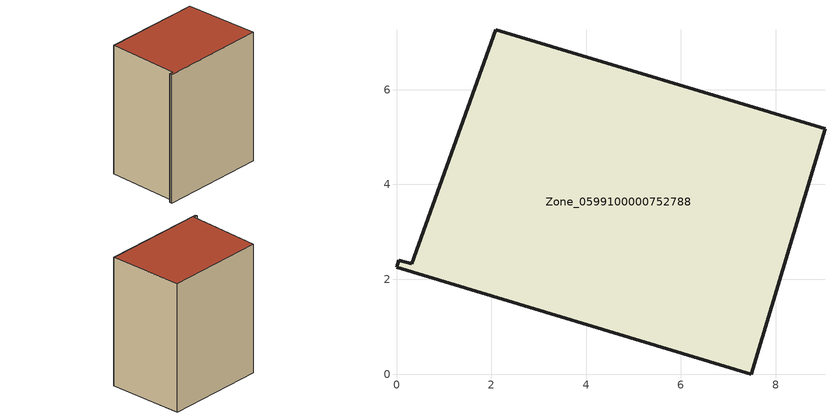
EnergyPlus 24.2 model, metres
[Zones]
Zone_0599100000752788
 floor ground (C_G): 0.05,2.4 0.32,2.32 2.09,7.26 9.04,5.17 7.48,0 0,2.25 z3.62
 wall outside (C_F): 0,2.25 7.48,0 9.04,5.17 2.09,7.26 0.32,2.32 0.05,2.4 0,2.25 z3.62:12.82
 roof outside (C_R): 0.32,2.32 0.05,2.4 0,2.25 7.48,0 9.04,5.17 2.09,7.26 z12.82
[BUILDING]
Pand.0599100000752788: North Axis=0; Terrain=City; Loads Convergence Tolerance Value=0.04; Temperature Convergence Tolerance Value=0.4; Solar Distribution=FullExterior; Maximum Number of Warmup Days=25; Minimum Number of Warmup Days=1
[Site:Location]
Rotterdam.The.Hague.AP_ZH_NLD Design_Conditions: Latitude=51.96; Longitude=4.45; Time Zone=1; Elevation=-4.5
[SITE:GROUNDTEMPERATURE:BUILDINGSURFACE]
18, 18, 18, 18, 18, 18, 18, 18, 18, 18, 18, 18
[MATERIAL] Thermal Absorptance=0.9; Solar Absorptance=0.7; Visible Absorptance=0.7
Name | Roughness | Thickness | Conductivity | Density | Specific Heat
G.TI.2006-2014 | MediumSmooth | 0.15 | 0.06 | 540 | 1210
F.TI.2006-2014 | Rough | 0.3 | 0.12 | 1920 | 840
R.TI.2006-2014 | MediumRough | 0.2 | 0.08 | 1500 | 1000
[CONSTRUCTION]
C_G: G.TI.2006-2014
C_F: F.TI.2006-2014
C_R: R.TI.2006-2014
[ZONE]
Zone_0599100000752788: Type=1; Multiplier=1; Ceiling Height=Autocalculate; Volume=Autocalculate; Floor Area=autocalculate; Part of Total Floor Area=Yes
[ZONEINFILTRATION:DESIGNFLOWRATE]
Infil_Zone_0599100000752788: Zone or ZoneList or Space or SpaceList=Zone_0599100000752788; Schedule=AlwaysOn; Design Flow Rate Calculation Method=Flow/Area; Flow Rate per Floor Area=0.0015; Constant Term Coefficient=1; Temperature Term Coefficient=0; Velocity Term Coefficient=0; Velocity Squared Term Coefficient=0
[HVACTEMPLATE:ZONE:IDEALLOADSAIRSYSTEM]
Zone_0599100000752788: Maximum Heating Supply Air Temperature=50; Minimum Cooling Supply Air Temperature=13; Maximum Heating Supply Air Humidity Ratio=0.0156; Minimum Cooling Supply Air Humidity Ratio=0.0077; Heating Limit=NoLimit; Cooling Limit=NoLimit; Dehumidification Control Type=ConstantSensibleHeatRatio; Cooling Sensible Heat Ratio=0.7; Dehumidification Setpoint=60; Humidification Control Type=None; Humidification Setpoint=30; Outdoor Air Method=None; Outdoor Air Flow Rate per Person=0.00944; Outdoor Air Flow Rate per Zone Floor Area=0; Outdoor Air Flow Rate per Zone=0; Demand Controlled Ventilation Type=None; Outdoor Air Economizer Type=NoEconomizer; Heat Recovery Type=None; Sensible Heat Recovery Effectiveness=0.7; Latent Heat Recovery Effectiveness=0.65
[ZONECONTROL:THERMOSTAT]
ThermostatControl_Zone_0599100000752788: Zone or ZoneList=Zone_0599100000752788; Control Type Schedule=DualSetpointControlType; Control 1=Thermostat_Zone_0599100000752788; Temperature Difference Between Cutout And Setpoint=0
[THERMOSTATSETPOINT:DUALSETPOINT]
Thermostat_Zone_0599100000752788: Heating Setpoint Temperature Schedule=HeatingSetpoint_Zone_0599100000752788; Cooling Setpoint Temperature Schedule=CoolingSetpoint_Zone_0599100000752788
[SCHEDULE:COMPACT]
HeatingSetpoint_Zone_0599100000752788: Through: 12/31, For: AllDays, Until: 24:00, 21
CoolingSetpoint_Zone_0599100000752788: Through: 12/31, For: AllDays, Until: 24:00, 24
DualSetpointControlType: Through: 12/31, For: AllDays, Until: 24:00, 4
AlwaysOn: Through: 12/31, For: AllDays, Until: 24:00, 1
